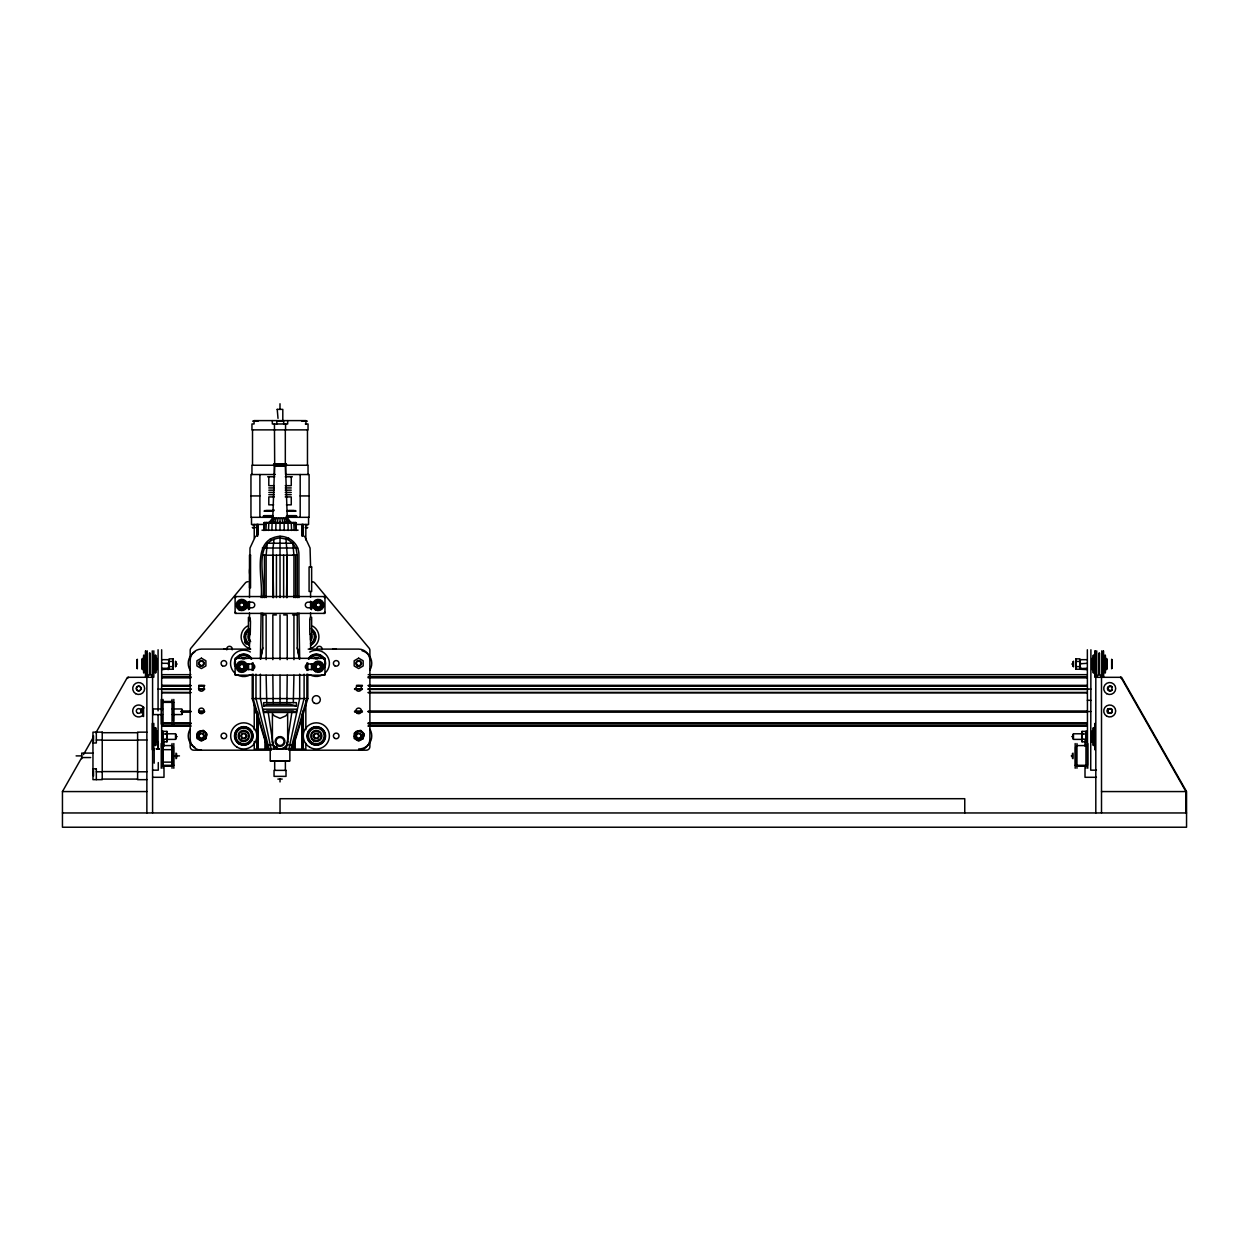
<?xml version="1.0" encoding="UTF-8"?>
<svg xmlns="http://www.w3.org/2000/svg" width="1249" height="1249" viewBox="0 0 1249 1249"><rect width="100%" height="100%" fill="white"/><g stroke="black" fill="none" stroke-linecap="round" stroke-linejoin="round"><path stroke-width="1.5" d="M249.488 647.841L249.488 630.417M249.488 620.722L249.488 612.978M249.488 609.106L249.488 601.362M249.488 597.49L250.003 548.014L255.467 536.258M310.579 566.968L310.064 548.014L304.6 536.258M272.844 597.584L272.969 548.545L274.015 539.412M168.787 669.121L168.787 665.295A9.898 9.898 0 0 1 168.865 662.797A13.005 13.005 0 0 1 169.115 661.439A13.005 6.51 0 0 1 168.865 660.752A9.898 4.949 0 0 1 168.802 659.831A12.459 6.229 0 0 1 169.115 658.847L172.955 658.847A13.005 6.51 0 0 1 173.205 659.519A9.898 4.949 0 0 1 173.205 660.752A13.005 6.51 0 0 1 172.955 661.439A12.459 12.459 0 0 1 173.205 662.797A9.898 9.898 0 0 1 173.205 665.249A13.005 13.005 0 0 1 172.955 666.623A12.459 6.229 0 0 1 173.268 667.622M269.128 522.504L272.797 518.148L274.577 465.955L285.49 465.955L287.27 518.148L290.939 522.504M1075.732 667.622A12.459 6.229 0 0 1 1076.045 666.623A13.005 13.005 0 0 1 1075.795 665.249A9.898 9.898 0 0 1 1075.795 662.797A12.459 12.459 0 0 1 1076.045 661.439A13.005 6.51 0 0 1 1075.795 660.752A9.898 4.949 0 0 1 1075.795 659.534A13.005 6.51 0 0 1 1076.045 658.847L1079.885 658.847A12.459 6.229 0 0 1 1080.198 659.847A9.898 4.949 0 0 1 1080.135 660.752A13.005 6.51 0 0 1 1079.885 661.439A13.005 13.005 0 0 1 1080.135 662.797A9.898 9.898 0 0 1 1080.135 665.249L1080.198 669.121M169.099 666.623L172.955 666.623A13.005 6.51 0 0 1 173.205 667.309A9.898 4.949 0 0 1 173.205 668.527A13.005 6.51 0 0 1 172.955 669.214L169.099 669.214A12.459 6.229 0 0 1 168.865 668.527A9.898 4.949 0 0 1 168.802 667.622A12.459 6.229 0 0 1 169.115 666.623A12.459 12.459 0 0 1 168.865 665.249L168.787 660.409M1080.198 660.409L1080.198 665.295A12.459 12.459 0 0 1 1079.885 666.623A12.459 6.229 0 0 1 1080.198 667.622A9.898 4.949 0 0 1 1080.135 668.527A12.459 6.229 0 0 1 1079.885 669.214L1076.045 669.214A13.005 6.51 0 0 1 1075.795 668.527A9.898 4.949 0 0 1 1075.795 667.309A13.005 6.51 0 0 1 1076.045 666.623L1079.885 666.623M168.787 661.283L168.787 661.143A4.887 3.45 0 0 0 168.631 660.627L168.1 659.675L161.652 659.675M286.911 702.641L287.223 675.241M250.3 632.213L250.487 621.674A8.821 1.155 -90 0 0 249.488 617.303M309.752 619.863L309.752 632.213A8.852 1.155 90 0 0 310.579 634.773M197.639 734.443L197.607 734.662A4.465 4.465 0 0 0 197.982 737.191M206.428 736.176L206.46 735.958A4.465 4.465 0 0 0 205.539 732.538L205.398 732.351M354.888 734.443L354.872 734.662A4.465 4.465 0 0 0 355.231 737.191M363.678 736.176L363.709 735.958A4.465 4.465 0 0 0 362.788 732.538L362.663 732.351M127.445 678.41L128.569 677.286M235.109 597.678L236.233 596.554M235.109 659.456L236.233 658.332M287.66 741.484C288.035 751.274 272.032 751.274 272.407 741.484L272.407 713.538L274.187 715.818L280.026 718.362L285.88 715.818L287.66 713.538L287.66 741.484A7.635 7.635 0 0 1 280.026 749.103A7.635 7.635 0 0 1 272.407 741.484M324.959 612.275L323.834 613.4M324.959 674.054L323.834 675.178M286.302 749.103L291.829 712.461M293.312 702.641L293.937 675.241M298.933 597.615L298.933 555.102C299.229 544.517 290.299 536.399 280.026 536.258C250.346 538.819 263.57 578.88 261.135 597.615M260.682 659.16L262.79 647.841L262.79 613.103M288.894 749.103L299.682 698.581L299.682 674.179M262.79 647.841L260.385 659.16L261.135 613.072M277.216 522.504L278.152 518.148M1107.41 712.554L1107.41 709.448M290.892 749.103L304.1 698.581L304.1 674.179M275.935 522.504L275.795 530.466M292.141 749.103L306.879 698.581L306.879 674.179M292.563 749.103L307.832 698.581L307.832 674.179M1080.354 664.64L1080.354 662.36A4.887 3.45 0 0 1 1080.213 661.705M159.341 749.041L156.078 748.822L159.341 749.057M274.577 522.504L276.419 518.148M197.795 733.866L197.873 733.647A4.465 4.465 0 0 1 200.386 731.149L200.589 731.071M206.272 736.754L206.179 736.957A4.465 4.465 0 0 1 203.681 739.455L203.478 739.549M355.044 733.866L355.138 733.647A4.465 4.465 0 0 1 357.636 731.149L357.839 731.071M363.521 736.754L363.443 736.957A4.465 4.465 0 0 1 360.93 739.455L360.727 739.549A4.012 4.012 0 0 0 361.492 738.768M161.652 668.309L168.1 668.309L168.631 666.982A4.887 4.715 0 0 0 168.787 666.107M272.126 522.504L271.86 530.466M168.537 668.902L161.652 669.636M1095.81 812.958L1095.81 677.317L1121.555 677.317L1186.55 791.569L1186.55 827.228L62.45 827.228L62.45 791.569L81.56 757.956M83.48 754.599L93.035 737.8M95.908 732.757L127.445 677.317L152.581 677.286M272.329 522.504L274.921 518.148M262.79 597.662C266.365 579.708 251.268 541.02 280.026 537.897L287.879 539.521L288.769 538.132M1087.348 659.675L1080.885 659.675L1080.354 660.627A4.887 3.45 0 0 0 1080.213 661.283L1080.213 661.283M268.863 522.504L268.473 530.466M270.596 522.504L273.765 518.148M269.503 522.504L273.031 518.148M266.349 522.504L265.881 530.466M264.772 522.504L264.242 530.466M263.68 530.466L264.226 522.504L295.841 522.504L296.388 530.466M271.392 510.591L266.209 510.591M293.858 510.591L288.675 510.591M249.613 633.899L249.004 639.441L250.19 640.128M242.571 658.863L244.945 658.863M310.439 639.8L310.439 633.899M315.138 658.863L317.496 658.863M168.1 669.636L168.631 669.277A4.887 1.265 0 0 0 168.787 669.042L168.787 668.808A4.887 1.265 0 0 0 168.631 668.637L168.1 668.309M1087.348 668.309L1080.463 668.574A4.887 1.265 0 0 0 1080.213 668.871L1080.213 669.042A4.887 1.265 0 0 0 1080.354 669.277L1087.348 669.636M263.68 705.919L266.864 704.342L290.19 704.327L296.388 705.919L296.388 702.641L263.68 702.641L263.68 705.919L296.388 705.919M263.68 712.461L266.864 710.884L289.206 710.868L293.203 710.884L296.388 712.461L296.388 709.182L263.68 709.182L263.68 712.461L296.388 712.461M146.836 677.255L149.911 673.945L152.581 676.615L152.581 812.958M297.746 548.014L262.321 548.014M273.203 510.248A20.078 17.392 90 0 1 274.156 510.06A19.235 16.659 90 0 0 273.203 510.263L272.688 509.889M286.005 539.146L287.223 555.212L286.521 597.615M201.167 730.915L201.386 730.884A4.465 4.465 0 0 1 204.805 731.805L204.977 731.93M358.416 730.915L358.635 730.884A4.465 4.465 0 0 1 362.054 731.805L362.241 731.93M292.547 555.305L293.937 555.212L292.812 543.221L287.879 539.521M277.184 409.375L282.805 409.375L282.805 420.601M278.012 418.353L277.231 409.375M252.626 421.163L258.121 421.163M277.247 421.163L282.742 421.163M301.868 421.163L307.363 421.163M305.318 423.973L308.035 423.973L308.035 429.875L251.955 429.875L251.955 423.973L254.062 423.973L254.062 420.601L305.927 420.601L305.927 423.973M274.046 463.801L286.021 463.801M273.64 464.191L286.427 464.191M273.5 464.737L286.567 464.737M274.046 465.69L286.021 465.69M275.342 474.526L250.955 474.526L250.955 517.32L272.782 517.336M267.629 476.775L274.811 476.775M285.256 476.775L292.344 476.775M274.312 485.689L268.8 485.689L268.8 476.775M285.256 485.689L291.267 485.689L291.267 476.775M268.8 487.937L274.312 487.937M285.256 487.937L291.267 487.937M268.8 490.17L274.312 490.17M285.256 490.17L291.267 490.17M268.8 492.418L274.312 492.418M285.256 492.418L291.267 492.418M268.8 494.666L274.312 494.666M285.256 494.666L291.267 494.666M250.955 495.931L259.886 495.931M300.182 495.931L309.096 495.931M274.312 496.915L268.8 496.915L268.8 504.846L273.656 504.846M285.256 496.915L291.267 496.915L291.267 504.846L286.411 504.846M264.601 510.591L273.016 510.591M287.051 510.591L295.482 510.591M264.039 511.153L273.578 511.153M286.661 511.153L296.044 511.153M264.039 515.65L272.938 515.65M287.129 515.65L296.044 515.65M263.196 516.212L272.782 516.212M286.396 516.212L296.887 516.212M285.787 517.32L309.096 517.32L309.096 474.526L285.553 474.526L285.553 465.252M272.797 518.148L287.27 518.148M263.68 523.05L296.388 523.05M264.663 524.455L251.502 524.455L251.502 517.32M294.967 524.455L308.565 524.455L308.565 517.32M252.329 524.799L255.421 524.799M305.443 524.799L307.722 524.799M252.329 527.5L255.421 527.5M305.443 527.5L307.722 527.5M252.673 527.827L255.03 527.656M305.349 527.827L307.395 527.827M261.978 530.185L298.089 530.185M246.334 602.174L251.955 602.174A2.81 2.81 0 0 1 254.765 604.984A2.81 2.81 0 0 1 251.955 607.779L246.334 607.779M313.733 602.174L308.113 602.174A2.81 2.81 0 0 0 305.302 604.984A2.81 2.81 0 0 0 308.113 607.779L315.607 607.779M262.79 614.93L266.131 614.93L266.131 659.675M276.435 614.93L272.844 614.93L272.844 659.675M283.632 614.93L287.223 614.93L287.223 659.675M292.547 614.93L297.278 614.93M250.706 649.105L201.401 649.105A11.225 11.225 0 0 0 190.176 660.331L190.176 738.955A11.225 11.225 0 0 0 201.401 750.196M308.191 649.105L358.666 649.105A11.225 11.225 0 0 1 369.891 660.331L369.891 738.955A11.225 11.225 0 0 1 358.666 750.196M169.099 661.439L172.955 661.439A12.459 6.229 0 0 0 173.268 660.44M1079.885 661.439L1076.045 661.439A12.459 6.229 0 0 1 1075.732 660.44M137.093 661.783L137.093 666.279M1111.891 661.783L1111.891 666.279M161.652 663.313L168.1 663.313L168.631 662.36A4.887 3.45 0 0 0 168.787 661.705M1087.348 663.313L1080.885 663.719M176.078 664.031L177.202 664.031M246.334 663.953L251.955 663.953A2.81 2.81 0 0 1 254.765 666.763A2.81 2.81 0 0 1 251.955 669.558L246.334 669.558M313.733 663.953L308.113 663.953A2.81 2.81 0 0 0 305.302 666.763A2.81 2.81 0 0 0 308.113 669.558L313.733 669.558M1071.783 664.031L1072.907 664.031M161.652 674.679L190.878 674.679M368.221 674.679L1087.348 674.679M161.652 676.786L190.878 676.786M368.221 676.786L1087.348 676.786M161.652 677.177L190.878 677.177M368.221 677.177L1087.348 677.177M161.652 677.848L190.878 677.848M368.221 677.848L1087.348 677.848M161.652 685.373L190.878 685.373M198.669 685.373L204.524 685.373M356.527 685.373L362.382 685.373M368.221 685.373L1087.348 685.373M161.652 688.745L190.878 688.745M198.669 688.745L204.524 688.745M354.575 688.745L362.382 688.745M368.221 688.745L1087.348 688.745M158.077 689.073L190.878 689.073M198.669 689.073L204.524 689.073M354.575 689.073L362.382 689.073M368.221 689.073L1090.908 689.073M161.652 689.417L190.878 689.417M198.669 689.417L204.524 689.417M354.575 689.417L362.382 689.417M368.221 689.417L1087.348 689.417M161.652 692.383L190.878 692.446M368.221 692.383L1087.348 692.446M161.652 692.789L190.878 692.789M368.221 692.789L1087.348 692.789M252.236 674.179L252.236 698.581L307.832 698.581M1087.348 700.314L1090.908 700.314M163.041 701.47L172.034 701.47M163.244 702.36L173.83 702.36M162.651 708.964L153.112 708.964L153.112 714.584L162.651 714.584M172.206 708.964L181.745 708.964L181.745 714.584L172.206 714.584M141.59 709.448L141.59 712.554M181.136 711.212L190.878 711.212M198.669 711.212L204.524 711.212M354.575 711.212L362.382 711.212M368.221 711.212L1087.348 711.212M181.136 711.54L190.878 711.54M198.669 711.54L204.524 711.54M354.575 711.54L362.382 711.54M368.221 711.54L1090.908 711.54M181.136 711.883L190.878 711.883M198.669 711.883L204.524 711.883M354.575 711.883L362.382 711.883M368.221 711.883L1087.348 711.883M163.588 722.781L190.878 722.781M368.221 722.781L1087.348 722.781M163.588 723.436L190.878 723.436M368.221 723.436L1087.348 723.436M161.652 723.842L190.878 723.842M368.221 723.842L1087.348 723.842M161.652 725.95L190.878 725.95M368.221 725.95L1087.348 725.95M161.652 726.106L190.878 726.106M368.221 726.106L1087.348 726.106M167.023 733.819A13.005 6.51 0 0 0 167.179 733.319A9.898 4.949 0 0 0 167.179 732.086A13.005 6.51 0 0 0 166.929 731.399L163.088 731.399A12.459 6.229 0 0 0 162.776 732.398A9.898 4.949 0 0 0 162.838 733.319A13.005 6.51 0 0 0 163.088 733.99A13.005 13.005 0 0 0 162.838 735.364A9.898 9.898 0 0 0 162.838 737.816A12.459 12.459 0 0 0 163.104 739.189A12.459 6.229 0 0 0 162.776 740.173A9.898 4.949 0 0 0 162.838 741.094A12.459 6.229 0 0 0 163.088 741.781L166.944 741.781A13.005 6.51 0 0 0 167.194 741.094A9.898 4.949 0 0 0 167.179 739.876A13.005 6.51 0 0 0 166.929 739.189A13.005 13.005 0 0 0 167.194 737.816A9.898 9.898 0 0 0 167.179 735.364A12.459 12.459 0 0 0 166.929 734.006A12.459 6.229 0 0 0 167.257 733.007M1081.977 733.819A13.005 6.51 0 0 1 1081.806 733.319A9.898 4.949 0 0 1 1081.806 732.086A13.005 6.51 0 0 1 1082.056 731.399L1085.896 731.399A12.459 6.229 0 0 1 1086.208 732.398A9.898 4.949 0 0 1 1086.146 733.319A13.005 6.51 0 0 1 1085.896 733.99A13.005 13.005 0 0 1 1086.146 735.364A9.898 9.898 0 0 1 1086.146 737.816A12.459 12.459 0 0 1 1085.896 739.189A12.459 6.229 0 0 1 1086.208 740.173A9.898 4.949 0 0 1 1086.146 741.094A12.459 6.229 0 0 1 1085.896 741.781L1082.056 741.781A13.005 6.51 0 0 1 1081.806 741.094A9.898 4.949 0 0 1 1081.806 739.876A13.005 6.51 0 0 1 1082.056 739.189A13.005 13.005 0 0 1 1081.806 737.816A9.898 9.898 0 0 1 1081.806 735.364A12.459 12.459 0 0 1 1082.056 734.006A12.459 6.229 0 0 1 1081.743 733.007M146.867 732.148L137.609 732.148L137.609 779.657L146.867 779.657M102.231 732.71L137.609 732.71M165.976 733.788L175.516 733.788L175.516 739.392L165.976 739.392M1083.024 733.788L1073.469 733.788L1073.469 739.392L1083.024 739.392M163.088 733.99L166.944 733.99M1082.056 733.99L1085.896 733.99M176.078 736.598L177.202 736.598M1071.783 736.598L1072.907 736.598M163.088 739.189L166.944 739.189A12.459 6.229 0 0 1 167.257 740.173M1085.896 739.189L1082.056 739.189A12.459 6.229 0 0 0 1081.743 740.173M96.329 740.001L102.231 740.001M137.609 740.001L146.867 740.001M102.231 740.235L137.609 740.235M92.957 742.983L96.329 742.983L96.329 732.148M252.236 698.581L266.271 744.872L273.25 744.872L273.765 749.103M286.817 744.872L293.796 744.872M163.041 745.591L172.034 745.591M1076.966 745.591L1085.959 745.591M162.995 749.665L172.034 749.665M271.314 750.196L193.736 750.196A3.56 3.56 0 0 1 190.176 746.621L190.176 740.86M288.769 750.196L366.332 750.196A3.56 3.56 0 0 0 369.891 746.621L369.891 740.86M92.957 753.1L81.731 753.1L81.731 758.705M76.111 755.895L81.731 755.895M173.83 755.895L179.45 755.895M1071.267 755.895L1072.391 755.895M81.731 757.55L90.709 757.55M270.502 761.094L289.565 761.094M162.995 762.124L172.034 762.124M163.244 765.309L173.83 765.309M1075.17 765.309L1085.756 765.309M163.041 766.215L172.034 766.215M1076.966 766.215L1085.959 766.215M92.957 768.822L96.329 768.822M152.581 770.165L158.28 770.165L158.28 762.561M1096.419 770.165L1090.72 770.165L1090.908 649.761M102.231 771.57L137.609 771.57M96.329 771.788L102.231 771.788M137.609 771.788L146.867 771.788M152.581 777.3L163.994 777.3L163.994 765.621M1096.419 777.3L1085.006 777.3L1085.006 765.621M102.231 779.095L137.609 779.095M277.856 779.079L282.212 779.079M62.45 791.569L146.867 791.569M1101.509 791.569L1185.941 791.569L1185.941 812.958M62.45 812.958L1186.55 812.958M1120.431 677.286L1121.555 678.41M1102.164 677.255L1099.089 673.945L1096.419 677.286M323.834 596.554L324.959 597.678M236.233 613.4L235.109 612.275M323.834 658.332L324.959 659.456M236.233 675.178L235.109 674.054M272.844 555.212L273.547 597.615M295.295 522.504L295.826 530.466M293.718 522.504L294.186 530.466M287.02 518.148L290.564 522.504M286.302 518.148L289.471 522.504M291.204 522.504L291.595 530.466M270.409 538.694L271.298 540.099M285.147 518.148L287.738 522.504M1120.946 677.317L1185.941 791.569M287.941 522.504L288.207 530.466M1080.885 668.309L1080.354 666.982A4.887 4.715 0 0 1 1080.213 666.107M283.648 518.148L285.475 522.504M168.631 664.64L168.1 663.719M266.271 744.872L267.505 749.103M267.926 749.103L253.188 698.581L253.188 674.179M284.116 522.504L284.257 530.466M269.175 749.103L255.967 698.581L255.967 674.179M281.899 518.148L282.852 522.504M297.278 613.103L297.278 647.841L299.682 659.16L298.933 613.072M271.174 749.103L260.385 698.581L260.385 674.179M297.278 647.841L299.37 659.16M266.755 702.641L266.131 675.241M268.238 712.461L272.86 742.968M273.156 702.641L272.844 675.241M276.575 746.293L276.794 749.103M1112.219 659.815L1112.219 668.246M1111.657 659.253L1111.657 668.808M1107.738 708.714L1107.738 712.789M1107.16 659.253L1107.16 668.808M1106.598 658.41L1106.598 669.651M1105.427 655.475L1105.427 672.587M1105.006 655.038L1105.006 673.024M1103.46 650.948L1103.46 677.114L1103.351 650.838M1103.132 655.069L1103.132 672.992M1101.774 650.838L1101.774 676.786M1101.509 677.317L1101.509 812.958M1101.072 676.333L1101.072 677.317M1099.557 653.055L1099.557 674.632M1098.948 653.055L1098.948 674.632M1096.731 650.854L1096.731 676.755M1095.154 650.838L1095.154 677.223M1095.154 723.39L1095.154 749.79M1095.045 650.948L1095.045 677.114M1095.045 723.499L1095.045 749.681M1093.515 655.038L1093.515 673.024M1093.515 727.605L1093.515 745.575M1093.078 655.475L1093.078 672.587M1093.078 728.042L1093.078 745.138M1092.032 658.41L1092.032 669.651M1092.032 730.977L1092.032 742.203M1087.754 743.545L1087.754 768.26M1087.348 649.761L1087.52 765.309M1086.224 730.977L1086.224 742.203M1085.959 743.545L1085.959 768.26M1085.006 740.345L1085.006 746.168M1081.728 733.788L1081.728 739.392M1076.966 743.545L1076.966 768.26M1075.717 661.221L1075.717 666.841M1075.732 748.042L1075.732 763.764M1075.608 746.918L1075.608 764.888M1075.17 743.545L1075.17 768.26M1073.469 661.221L1073.469 666.841M1072.907 661.783L1072.907 666.279M1072.907 734.35L1072.907 738.846M1072.953 753.1L1072.953 758.705M1072.391 753.662L1072.391 758.143M964.759 812.958L964.759 798.704L280.026 798.704L280.026 812.958M369.891 658.098L369.891 650.401A3.56 3.56 0 0 0 369.064 648.106L314.795 582.986A3.56 3.56 0 0 0 312.063 581.706M336.2 649.09L332.64 649.09M311.641 617.303L311.641 634.773M311.485 602.174L311.485 609.653M311.485 663.953L311.485 669.558M310.579 591.495L310.579 597.319M310.579 601.206L310.579 608.981M310.579 612.869L310.579 616.756M310.579 634.242L310.579 647.841M308.035 474.526L308.035 465.252L251.955 465.252L251.955 474.526M307.832 662.922L307.832 670.432M307.473 429.875L307.473 465.252M306.879 662.922L306.879 670.432M305.833 524.455L305.833 539.958M305.833 700.689L305.833 729.744M305.833 743.296L305.833 749.103L254.25 749.103L254.234 741.36M303.304 524.455L303.304 536.086M303.304 710.369L303.304 749.103M302.773 524.455L302.57 536.086L302.336 524.455M302.57 714.256L302.773 749.103M302.336 714.256L302.445 749.103M301.93 524.455L301.93 536.086M301.93 714.256L301.93 749.103M300.182 474.526L300.182 517.32M297.278 597.662L297.278 555.102L296.107 548.545L292.812 543.221L267.255 543.221L266.131 555.212L266.131 597.584M295.623 597.615L295.623 555.305L297.278 555.212L262.79 555.212L264.445 555.305L264.445 597.615M294.811 739.424L294.811 749.103M294.686 739.424L294.639 749.103M293.937 555.212L293.937 597.584M293.937 614.93L293.937 659.675M289.846 749.103L289.846 760.828L270.221 760.828L270.221 749.103M287.66 420.601L287.66 423.973L272.329 423.973L272.329 420.601M287.223 555.212L287.223 597.584M285.553 423.973L285.553 429.875M285.381 760.891L285.381 770.368M285.318 429.875L285.318 463.395M283.679 420.601L283.679 423.973M283.632 555.212L283.632 597.615M279.995 403.755L279.995 409.375M280.026 518.148L280.026 530.466M280.026 536.258L280.026 597.584M280.026 614.93L280.026 659.675M280.026 675.241L280.026 702.641M280.026 779.079L280.026 781.936M276.81 420.601L276.81 423.973M276.435 555.212L276.435 597.615M274.686 760.891L274.686 770.368M274.437 423.973L274.671 463.395M274.437 465.252L274.437 474.526M265.381 737.488L265.428 749.103M265.256 737.488L265.256 749.103M259.886 474.526L259.886 517.32M258.137 524.455L258.137 534.15M258.137 716.192L258.137 749.103M257.731 524.455L257.606 536.086M257.731 712.32L257.716 749.103M257.294 524.455L257.497 536.086M257.294 712.32L257.497 749.103M256.763 524.455L256.763 536.086M256.763 712.32L256.763 749.103M254.234 524.455L254.234 538.022M254.234 704.561L254.234 729.744M253.188 662.922L253.188 670.432M252.517 429.875L252.517 465.252M252.236 662.922L252.236 670.432M248.582 602.174L248.582 609.653M248.426 617.303L248.426 634.773M248.582 663.953L248.582 669.558M227.443 649.105L223.868 649.105M190.176 658.098L190.176 650.401A3.56 3.56 0 0 1 191.003 648.106L245.272 582.986A3.56 3.56 0 0 1 248.005 581.706M182.307 709.526L182.307 714.022M176.609 753.662L176.609 758.143M176.078 661.783L176.078 666.279M176.078 734.35L176.078 738.846M176.047 753.1L176.047 758.705M175.516 661.221L175.516 666.841M173.83 699.424L173.83 724.123M173.83 743.545L173.83 768.26M173.283 661.221L173.283 666.841M173.392 702.781L173.392 720.767M173.392 746.918L173.392 764.888M172.331 746.918L172.331 764.888M172.034 699.424L172.034 724.123M172.034 743.545L172.034 768.26M167.257 733.788L167.257 739.392M163.994 740.345L163.994 746.168M163.041 699.424L163.041 724.123M163.041 743.545L163.041 768.26M162.776 730.977L162.776 742.203M162.745 746.918L162.745 764.888M161.652 649.761L161.652 710.853M161.652 714.693L161.652 747.573M161.246 699.424L161.246 724.123M161.246 743.545L161.246 768.26M158.28 741.641L158.28 749.244M158.077 649.761L158.077 710.853M158.077 714.693L158.077 749.353M156.952 658.41L156.952 669.651M156.952 730.977L156.952 742.203M155.922 655.475L155.922 672.587M155.922 728.042L155.922 745.138M155.485 655.038L155.485 673.024M155.485 727.605L155.485 745.575M154.173 748.604L154.173 763.186M153.83 650.838L153.83 677.223M153.83 723.39L153.83 749.79M153.611 655.069L153.611 672.992M153.611 727.636L153.611 745.544M152.269 650.854L152.269 677.208M152.269 723.405L152.269 749.775M150.052 653.055L150.052 674.632M149.427 653.055L149.427 674.632M147.21 650.838L147.32 677.317M146.867 677.317L146.867 812.958M145.633 650.838L145.633 677.223L145.524 650.948M144.119 656.162L144.119 671.9M143.994 655.038L143.994 673.024M143.557 655.475L143.557 672.587M143.557 706.996L143.557 716.551M143.51 658.41L143.51 669.651M142.995 707.558L142.995 715.989M142.386 658.41L142.386 669.651M141.824 659.253L141.824 668.808M141.262 708.714L141.262 712.789M137.328 659.253L137.328 668.808M136.766 659.815L136.766 668.246M96.329 768.775L96.329 779.657M93.519 735.739L93.519 741.235M93.519 770.555L93.519 776.066M172.955 658.847A12.459 6.229 0 0 1 173.268 659.831M173.268 668.231A12.459 6.229 0 0 1 172.955 669.214M166.929 731.399A12.459 6.229 0 0 1 167.257 732.398M167.257 740.782A12.459 6.229 0 0 1 166.929 741.781M168.631 664.546A4.887 4.715 0 0 1 168.787 665.42M1075.732 659.831A12.459 6.229 0 0 1 1076.045 658.847M1076.045 669.214A12.459 6.229 0 0 1 1075.732 668.231M1081.743 732.398A12.459 6.229 0 0 1 1082.056 731.399M1082.056 741.781A12.459 6.229 0 0 1 1081.743 740.782M1080.213 665.42A4.887 4.715 0 0 1 1080.369 664.546M250.3 648.777A12.349 12.349 0 0 1 247.318 626.139M246.209 644.125A10.304 10.304 0 0 1 244.57 642.002M248.785 644.999A9.414 9.414 0 0 1 248.785 628.7M249.566 643.657A7.869 7.869 0 0 1 249.566 630.027M249.222 644.25A8.556 8.556 0 0 1 249.222 629.434M249.004 644.625A8.993 8.993 0 0 1 249.004 629.059M250.69 641.705A5.62 5.62 0 0 1 249.519 632.868M311.423 634.039A5.62 5.62 0 0 1 310.533 640.815M362.054 650.729A13.083 13.083 0 0 1 370.001 669.917M226.772 649.823A2.81 2.81 0 0 1 229.488 646.295A2.81 2.81 0 0 1 232.205 649.823M316.637 649.823A2.81 2.81 0 0 1 319.354 646.295A2.81 2.81 0 0 1 322.055 649.823M312.734 626.139A12.349 12.349 0 0 1 309.752 648.777M311.266 628.7A9.414 9.414 0 0 1 311.266 644.999M312.609 630.792A8.556 8.556 0 0 1 310.829 644.25M312.906 630.495A8.993 8.993 0 0 1 311.048 644.625M312.125 631.276A7.869 7.869 0 0 1 310.486 643.657M189.989 669.964A13.177 13.177 0 0 1 194.813 651.947M313.764 666.763A4.465 4.465 0 0 1 313.921 665.608M309.752 619.629A8.852 1.155 90 0 1 310.579 617.068M250.3 632.416A8.821 1.155 -90 0 1 249.488 634.96M249.987 575.805A19.078 19.078 0 0 1 249.987 567.108M194.813 747.339A13.177 13.177 0 0 1 189.989 729.338M200.621 739.549A4.465 4.465 0 0 1 199.262 738.815M206.038 735.177A4.012 4.012 0 0 1 205.351 737.566M203.852 738.877A4.012 4.012 0 0 1 202.9 739.221M200.433 738.986A4.012 4.012 0 0 1 199.996 738.752M198.263 733.944A4.012 4.012 0 0 1 200.667 731.524M204.071 731.852A4.012 4.012 0 0 1 204.867 732.46M205.492 733.257A4.012 4.012 0 0 1 205.71 733.709M313.515 658.504A5.62 5.62 0 0 1 319.12 658.504M309.768 652.04A13.083 13.083 0 0 1 325.567 672.618M322.867 674.694A13.083 13.083 0 0 1 309.768 674.694M308.565 658.894A8.962 8.962 0 0 1 320.79 655.616A8.962 8.962 0 0 1 324.069 667.84M308.269 658.723A9.289 9.289 0 0 1 320.962 655.319A9.289 9.289 0 0 1 324.365 668.012M308.909 659.097A8.556 8.556 0 0 1 323.725 659.097M324.584 661.158A8.556 8.556 0 0 1 324.584 665.576M310.751 657.801A7.869 7.869 0 0 1 321.883 657.801M240.948 658.504A5.62 5.62 0 0 1 246.568 658.504M250.346 674.803A13.193 13.193 0 0 1 237.154 674.803M234.422 672.696A13.193 13.193 0 0 1 250.346 651.931M235.109 665.686A8.962 8.962 0 0 1 235.109 661.049M235.999 658.894A8.962 8.962 0 0 1 251.517 658.894M234.781 665.779A9.289 9.289 0 0 1 234.781 660.955M235.702 658.723A9.289 9.289 0 0 1 251.798 658.723M235.499 665.576A8.556 8.556 0 0 1 235.499 661.158M236.342 659.097A8.556 8.556 0 0 1 251.158 659.097M238.2 657.801A7.869 7.869 0 0 1 249.316 657.801M204.243 738.768A4.012 4.012 0 0 1 203.415 739.408M200.371 739.798A4.012 4.012 0 0 1 198.575 738.768M197.935 737.94A4.012 4.012 0 0 1 200.371 732.055M255.545 712.914A2.857 2.857 0 0 1 255.545 708.854M357.62 739.798A4.012 4.012 0 0 1 355.824 738.768M355.184 737.94A4.012 4.012 0 0 1 357.62 732.055M370.001 729.385A13.083 13.083 0 0 1 358.666 749.01M357.885 739.549A4.465 4.465 0 0 1 356.511 738.815M362.741 733.257A4.012 4.012 0 0 1 362.866 737.129M361.102 738.877A4.012 4.012 0 0 1 360.165 739.221M357.698 738.986A4.012 4.012 0 0 1 357.245 738.752M355.325 735.926A4.012 4.012 0 0 1 355.372 734.428M355.512 733.944A4.012 4.012 0 0 1 357.932 731.524M361.742 732.133A4.012 4.012 0 0 1 362.116 732.46M142.917 715.209A5.995 5.995 0 0 1 134.096 714.834A5.995 5.995 0 0 1 135.235 706.075A5.995 5.995 0 0 1 143.869 707.98M1112.359 712.149A2.357 2.357 0 0 1 1108.8 712.789A2.357 2.357 0 0 1 1108.8 709.167A2.357 2.357 0 0 1 1112.359 709.791M250.534 555.102L250.534 587.795L249.488 587.795L249.488 555.102L250.534 555.102M198.388 731.649L197.045 736.645L200.699 740.282L205.679 738.955L207.022 733.975L203.368 730.322L198.388 731.649M355.637 731.649L354.31 736.645L357.948 740.282L362.928 738.955L364.271 733.975L360.618 730.322L355.637 731.649M240.542 602.736L239.246 604.984L240.542 607.217L243.133 607.217L244.429 604.984L243.133 602.736L240.542 602.736A2.592 2.592 0 0 0 240.542 607.217A2.592 2.592 0 0 0 244.429 604.984A2.592 2.592 0 0 0 240.542 602.736M240.542 664.515L239.246 666.763L240.542 668.996L243.133 668.996L244.429 666.763L243.133 664.515L240.542 664.515A2.592 2.592 0 0 0 240.542 668.996A2.592 2.592 0 0 0 244.429 666.763A2.592 2.592 0 0 0 240.542 664.515M316.934 602.736L315.622 604.984L316.934 607.217L319.525 607.217L320.821 604.984L319.525 602.736L316.934 602.736A2.592 2.592 0 0 0 316.934 607.217A2.592 2.592 0 0 0 320.821 604.984A2.592 2.592 0 0 0 316.934 602.736M316.934 664.515L315.622 666.763L316.934 668.996L319.525 668.996L320.821 666.763L319.525 664.515L316.934 664.515A2.592 2.592 0 0 0 316.934 668.996A2.592 2.592 0 0 0 320.821 666.763A2.592 2.592 0 0 0 316.934 664.515M201.401 658.176L196.92 660.768L196.92 665.967L201.401 668.558L205.898 665.967L205.898 660.768L201.401 658.176M201.401 730.743L196.92 733.335L196.92 738.518L201.401 741.125L205.898 738.518L205.898 733.335L201.401 730.743M358.666 658.176L354.17 660.768L354.17 665.967L358.666 668.558L363.162 665.967L363.162 660.768L358.666 658.176M243.758 730.743L239.262 733.335L239.262 738.518L243.758 741.125L248.254 738.518L248.254 733.335L243.758 730.743M316.309 730.743L311.828 733.335L311.828 738.518L316.309 741.125L320.806 738.518L320.806 733.335L316.309 730.743M358.666 730.743L354.17 733.335L354.17 738.518L358.666 741.125L363.162 738.518L363.162 733.335L358.666 730.743M311.641 566.968L309.081 566.968L309.081 591.495L311.641 591.495L311.641 566.968M324.959 596.554L235.109 596.554L235.109 613.4L324.959 613.4L324.959 596.554M324.959 658.332L235.109 658.332L235.109 675.178L324.959 675.178L324.959 658.332M190.878 685.717L161.652 685.717L190.878 685.779M204.524 685.717L198.669 685.717L204.524 685.779M362.382 685.717L356.527 685.717L362.382 685.779M1087.348 685.717L368.221 685.717L1087.348 685.779M102.231 732.148L92.957 732.148L92.957 779.657L102.231 779.657L102.231 732.148M286.021 770.368L274.046 770.368L274.046 776.363L286.021 776.363L286.021 770.368M316.122 608.622A4.215 4.215 0 0 0 322.429 604.984A4.215 4.215 0 0 0 316.122 601.331A4.215 4.215 0 0 0 316.122 608.622M315.841 609.106A4.777 4.777 0 0 0 322.991 604.984A4.777 4.777 0 0 0 315.841 600.847A4.777 4.777 0 0 0 315.841 609.106M316.122 670.401A4.215 4.215 0 0 0 322.429 666.763A4.215 4.215 0 0 0 316.122 663.11A4.215 4.215 0 0 0 316.122 670.401M315.841 670.885A4.777 4.777 0 0 0 322.991 666.763A4.777 4.777 0 0 0 315.841 662.626A4.777 4.777 0 0 0 315.841 670.885M277.184 744.326A4.028 4.028 0 0 0 283.929 742.515A4.028 4.028 0 0 0 278.995 737.597A4.028 4.028 0 0 0 277.184 744.326M276.56 744.95A4.902 4.902 0 0 0 284.772 742.749A4.902 4.902 0 0 0 278.761 736.738A4.902 4.902 0 0 0 276.56 744.95M239.73 608.622A4.215 4.215 0 0 0 246.053 604.984A4.215 4.215 0 0 0 239.73 601.331A4.215 4.215 0 0 0 239.73 608.622M239.449 609.106A4.777 4.777 0 0 0 246.615 604.984A4.777 4.777 0 0 0 239.449 600.847A4.777 4.777 0 0 0 239.449 609.106M239.027 609.84A5.62 5.62 0 0 0 247.458 604.984A5.62 5.62 0 0 0 239.027 600.113A5.62 5.62 0 0 0 239.027 609.84M315.419 609.84A5.62 5.62 0 0 0 323.834 604.984A5.62 5.62 0 0 0 315.419 600.113A5.62 5.62 0 0 0 315.419 609.84M239.73 670.401A4.215 4.215 0 0 0 246.053 666.763A4.215 4.215 0 0 0 239.73 663.11A4.215 4.215 0 0 0 239.73 670.401M239.449 670.885A4.777 4.777 0 0 0 246.615 666.763A4.777 4.777 0 0 0 239.449 662.626A4.777 4.777 0 0 0 239.449 670.885M239.027 671.619A5.62 5.62 0 0 0 247.458 666.763A5.62 5.62 0 0 0 239.027 661.892A5.62 5.62 0 0 0 239.027 671.619M315.419 671.619A5.62 5.62 0 0 0 323.834 666.763A5.62 5.62 0 0 0 315.419 661.892A5.62 5.62 0 0 0 315.419 671.619M200.012 738.362A2.81 2.81 0 0 0 204.212 735.926A2.81 2.81 0 0 0 200.012 733.491A2.81 2.81 0 0 0 200.012 738.362M199.824 737.519A2.248 2.248 0 0 0 203.571 736.504A2.248 2.248 0 0 0 200.824 733.756A2.248 2.248 0 0 0 199.824 737.519M242.353 738.362A2.81 2.81 0 0 0 246.568 735.926A2.81 2.81 0 0 0 242.353 733.491A2.81 2.81 0 0 0 242.353 738.362M240.948 740.798A5.62 5.62 0 0 0 249.378 735.926A5.62 5.62 0 0 0 240.948 731.071A5.62 5.62 0 0 0 240.948 740.798M237.216 747.261A13.083 13.083 0 0 0 256.841 735.926A13.083 13.083 0 0 0 237.216 724.592A13.083 13.083 0 0 0 237.216 747.261M239.277 743.686A8.962 8.962 0 0 0 252.72 735.926A8.962 8.962 0 0 0 239.277 728.167A8.962 8.962 0 0 0 239.277 743.686M239.105 743.982A9.289 9.289 0 0 0 253.047 735.926A9.289 9.289 0 0 0 239.105 727.886A9.289 9.289 0 0 0 239.105 743.982M239.48 743.342A8.556 8.556 0 0 0 252.314 735.926A8.556 8.556 0 0 0 239.48 728.526A8.556 8.556 0 0 0 239.48 743.342M239.824 742.733A7.869 7.869 0 0 0 251.611 735.926A7.869 7.869 0 0 0 239.824 729.119A7.869 7.869 0 0 0 239.824 742.733M242.165 737.519A2.248 2.248 0 0 0 245.928 736.504A2.248 2.248 0 0 0 243.18 733.756A2.248 2.248 0 0 0 242.165 737.519M314.92 738.362A2.81 2.81 0 0 0 319.12 735.926A2.81 2.81 0 0 0 314.92 733.491A2.81 2.81 0 0 0 314.92 738.362M314.732 737.519A2.248 2.248 0 0 0 318.479 736.504A2.248 2.248 0 0 0 315.732 733.756A2.248 2.248 0 0 0 314.732 737.519M309.768 747.261A13.083 13.083 0 0 0 329.408 735.926A13.083 13.083 0 0 0 309.768 724.592A13.083 13.083 0 0 0 309.768 747.261M311.844 743.686A8.962 8.962 0 0 0 325.271 735.926A8.962 8.962 0 0 0 311.844 728.167A8.962 8.962 0 0 0 311.844 743.686M311.672 743.982A9.289 9.289 0 0 0 325.614 735.926A9.289 9.289 0 0 0 311.672 727.886A9.289 9.289 0 0 0 311.672 743.982M312.047 743.342A8.556 8.556 0 0 0 324.865 735.926A8.556 8.556 0 0 0 312.047 728.526A8.556 8.556 0 0 0 312.047 743.342M312.391 742.733A7.869 7.869 0 0 0 324.178 735.926A7.869 7.869 0 0 0 312.391 729.119A7.869 7.869 0 0 0 312.391 742.733M313.515 740.798A5.62 5.62 0 0 0 321.93 735.926A5.62 5.62 0 0 0 313.515 731.071A5.62 5.62 0 0 0 313.515 740.798M334.794 665.795A2.81 2.81 0 0 0 339.01 663.375A2.81 2.81 0 0 0 334.794 660.94A2.81 2.81 0 0 0 334.794 665.795M334.794 738.362A2.81 2.81 0 0 0 339.01 735.926A2.81 2.81 0 0 0 334.794 733.491A2.81 2.81 0 0 0 334.794 738.362M222.463 665.795A2.81 2.81 0 0 0 226.678 663.375A2.81 2.81 0 0 0 222.463 660.94A2.81 2.81 0 0 0 222.463 665.795M222.463 738.362A2.81 2.81 0 0 0 226.678 735.926A2.81 2.81 0 0 0 222.463 733.491A2.81 2.81 0 0 0 222.463 738.362M356.683 690.4A2.81 2.81 0 0 0 361.383 689.136A2.81 2.81 0 0 0 357.932 685.701A2.81 2.81 0 0 0 356.683 690.4M357.261 713.32A2.81 2.81 0 0 0 361.476 710.884A2.81 2.81 0 0 0 357.261 708.448A2.81 2.81 0 0 0 357.261 713.32M200.012 713.32A2.81 2.81 0 0 0 204.212 710.884A2.81 2.81 0 0 0 200.012 708.448A2.81 2.81 0 0 0 200.012 713.32M199.418 690.4A2.81 2.81 0 0 0 204.118 689.136A2.81 2.81 0 0 0 200.683 685.701A2.81 2.81 0 0 0 199.418 690.4M314.311 703.125A4.012 4.012 0 0 0 320.322 699.643A4.012 4.012 0 0 0 314.311 696.177A4.012 4.012 0 0 0 314.311 703.125M357.261 738.362A2.81 2.81 0 0 0 361.476 735.926A2.81 2.81 0 0 0 357.261 733.491A2.81 2.81 0 0 0 357.261 738.362M357.073 737.519A2.248 2.248 0 0 0 360.836 736.504A2.248 2.248 0 0 0 358.088 733.756A2.248 2.248 0 0 0 357.073 737.519M357.261 665.795A2.81 2.81 0 0 0 361.476 663.375A2.81 2.81 0 0 0 357.261 660.94A2.81 2.81 0 0 0 357.261 665.795M357.073 664.952A2.248 2.248 0 0 0 360.836 663.953A2.248 2.248 0 0 0 358.088 661.205A2.248 2.248 0 0 0 357.073 664.952M200.012 665.795A2.81 2.81 0 0 0 204.212 663.375A2.81 2.81 0 0 0 200.012 660.94A2.81 2.81 0 0 0 200.012 665.795M199.824 664.952A2.248 2.248 0 0 0 203.571 663.953A2.248 2.248 0 0 0 200.824 661.205A2.248 2.248 0 0 0 199.824 664.952M137.499 713.023A2.357 2.357 0 0 0 141.043 710.978A2.357 2.357 0 0 0 137.499 708.932A2.357 2.357 0 0 0 137.499 713.023M135.688 693.695A5.995 5.995 0 0 0 144.665 688.511A5.995 5.995 0 0 0 135.688 683.328A5.995 5.995 0 0 0 135.688 693.695M137.546 690.478A2.279 2.279 0 0 0 140.965 688.511A2.279 2.279 0 0 0 137.546 686.544A2.357 2.357 0 0 0 137.499 690.556A2.357 2.357 0 0 0 141.043 688.511A2.357 2.357 0 0 0 137.499 686.466A2.279 2.279 0 0 0 137.546 690.478M1108.862 690.26A2.279 2.279 0 0 0 1112.297 689.651A2.357 2.357 0 0 1 1108.8 690.322A2.357 2.357 0 0 1 1108.8 686.7A2.357 2.357 0 0 1 1112.359 687.325A2.279 2.279 0 0 0 1108.862 686.763A2.279 2.279 0 0 0 1108.862 690.26M1106.708 716.161A5.995 5.995 0 0 0 1115.7 710.978A5.995 5.995 0 0 0 1106.708 705.794A5.995 5.995 0 0 0 1106.708 716.161M1108.534 713.023A2.357 2.357 0 0 0 1112.063 710.978A2.357 2.357 0 0 0 1108.534 708.932A2.357 2.357 0 0 0 1108.534 713.023M1106.708 693.695A5.995 5.995 0 0 0 1115.7 688.511A5.995 5.995 0 0 0 1106.708 683.328A5.995 5.995 0 0 0 1106.708 693.695M1108.566 690.478A2.279 2.279 0 0 0 1111.985 688.511A2.279 2.279 0 0 0 1108.566 686.544A2.279 2.279 0 0 0 1108.566 690.478"/></g></svg>
